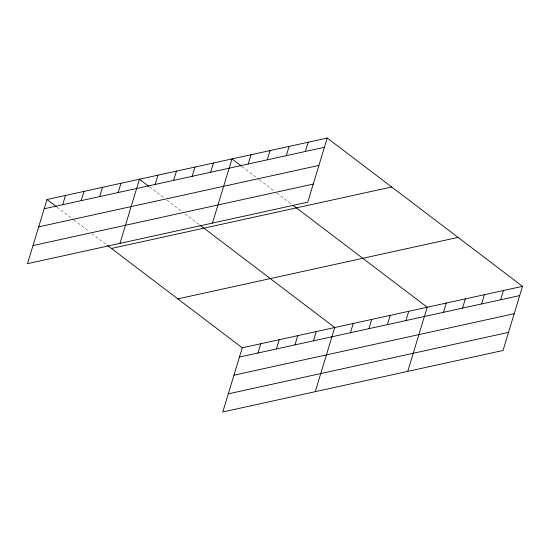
<?xml version="1.0" encoding="UTF-8"?>
<svg xmlns="http://www.w3.org/2000/svg" width="550" height="550" viewBox="0 0 550 550"><rect width="100%" height="100%" fill="white"/><g stroke="black" fill="none" stroke-linecap="round" stroke-linejoin="round"><path stroke-width="0.41" stroke-dasharray="2.75 2.06" d="M242.014 166.588L258.796 179.334M259.469 179.843L274.237 191.056M276.918 193.098L291.686 204.311M149.538 186.876L164.306 198.089M166.987 200.131L182.428 211.853M185.116 213.895L199.21 224.599M57.056 207.157L73.171 219.395M73.838 219.904L89.279 231.633M91.96 233.667L106.728 244.887"/><path stroke-width="0.82" d="M327.229 138.036L46.991 199.512L27.5 263.663L307.739 202.187L327.229 138.036L522.5 286.337L503.009 350.488L222.771 411.964L242.261 347.813L522.5 286.337M62.672 204.71L65.484 195.456M81.166 200.654L83.978 191.4M99.667 196.597L102.479 187.344M118.161 192.541L120.973 183.288M119.976 243.375L139.466 179.224L148.864 186.361M155.155 184.429L157.967 175.168M173.649 180.366L176.461 171.112M192.143 176.309L194.954 167.056M210.636 172.253L213.455 162.999M212.458 223.087L231.949 158.943L241.347 166.079M248.194 164.017L251.006 154.763M267.245 159.837L270.057 150.583M286.303 155.657L289.114 146.396M305.36 151.477L308.172 142.216M257.943 353.011L260.755 343.757M276.437 348.954L279.249 339.701M294.938 344.898L297.749 335.644M313.431 340.842L316.243 331.581M315.253 391.676L334.737 327.525L199.884 225.108M350.426 332.729L353.237 323.469M368.919 328.666L371.731 319.413M387.413 324.61L390.225 315.356M405.914 320.554L408.726 311.3M407.729 371.388L427.219 307.237L293.033 205.329M443.465 312.317L446.277 303.057M462.516 308.137L465.334 298.877M481.573 303.957L484.385 294.697M500.631 299.778L503.442 290.517M44.179 208.773L324.418 147.297M38.672 226.882L318.911 165.412M33.007 245.548L313.246 184.071M111.43 248.456L391.669 186.979M177.822 298.877L458.061 237.401M239.449 357.074L519.688 295.597M233.942 375.183L514.181 313.706M228.278 393.848L508.516 332.372M46.991 199.512L56.389 206.649M107.401 245.396L242.261 347.813"/></g></svg>
